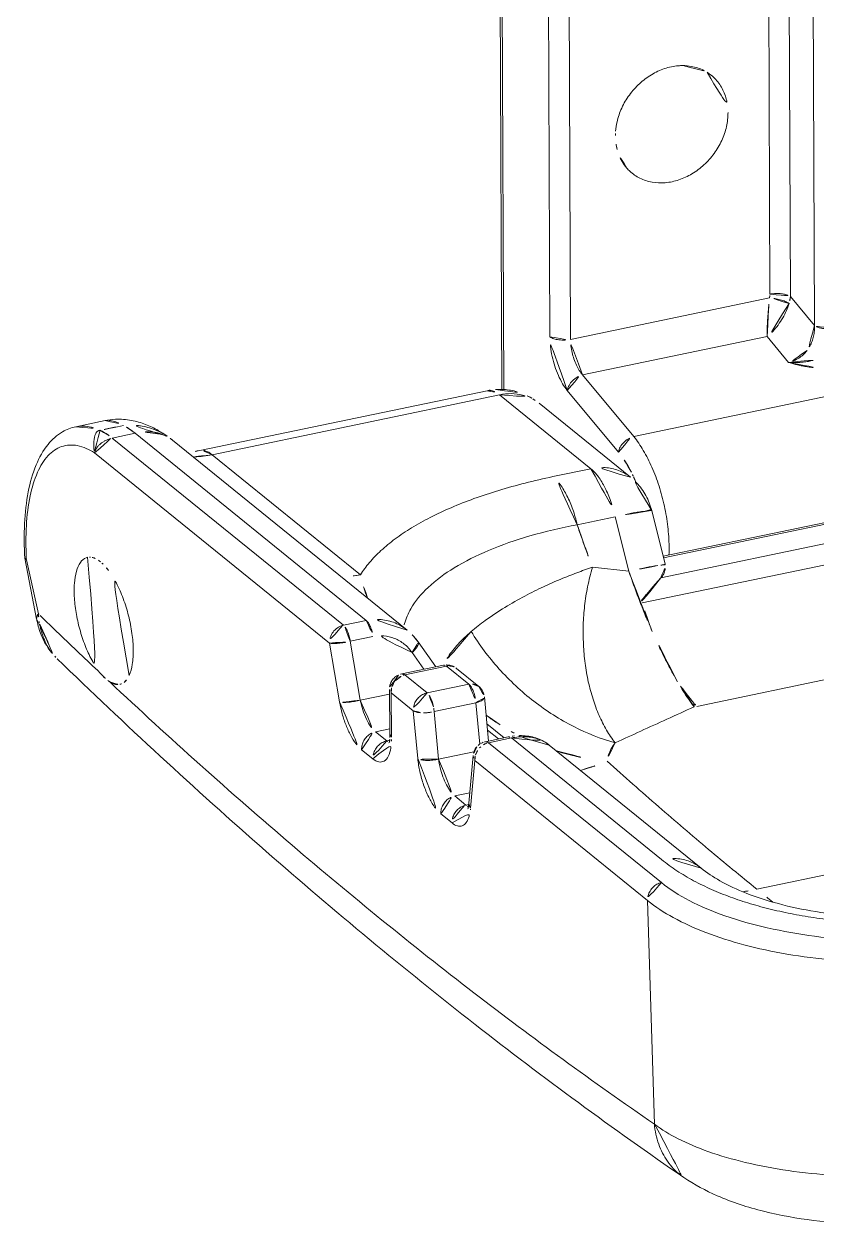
# Model space of a CAD drawing. Extents: x 16296665491 to 16296671741, y -37409618531 to -37409613952.
# Drawn here: x 16296666390.5 to 16296666644.8, y -37409615454.3 to -37409615069.1 of the extents above; entities that cross this region are included whole.
import ezdxf

# ---------------------------------------------------------------- set-up
doc = ezdxf.new("R2010")
doc.units = 0
doc.header["$LTSCALE"] = 10
doc.header["$MEASUREMENT"] = 0
doc.layers.get('0').update_dxf_attribs({"linetype": 'CONTINUOUS'})

msp = doc.modelspace()

# ---------------------------------------------------------------- linework, layer by layer
at = {"color": 7, "linetype": 'Continuous', "lineweight": 0}
for p, q in [((16296666543.74544, -37409615186.299004), (16296666542.27202, -37409614822.349129)), ((16296666539.02648, -37409615186.696213), (16296666446.852501, -37409615205.899513)), ((16296666584.96785, -37409615214.439957), (16296666555.69203, -37409615190.732857)), ((16296666407.111111, -37409615198.256271), (16296666416.530809, -37409615196.293793)), ((16296666438.09989, -37409615202.544098), (16296666513.420771, -37409615263.53775)), ((16296666676.99575, -37409615222.793213), (16296666595.42824, -37409615239.786774)), ((16296666591.79055, -37409615225.157257), (16296666596.05755, -37409615242.317627)), ((16296666390.75828, -37409615240.44397), (16296666394.545811, -37409615259.933952)), ((16296666516.868019, -37409615267.226044), (16296666522.57732, -37409615275.280449)), ((16296666525.03187, -37409615274.769073), (16296666511.638849, -37409615277.559341)), ((16296666536.30386, -37409615281.532242), (16296666529.198271, -37409615275.778236)), ((16296666507.65906, -37409615282.518951), (16296666507.84296, -37409615296.727867)), ((16296666539.491461, -37409615299.070839), (16296666538.134359, -37409615284.939972)), ((16296666538.959181, -37409615293.52845), (16296666544.511841, -37409615298.02491)), ((16296666545.780939, -37409615297.760513), (16296666538.46693, -37409615299.284286)), ((16296666558.913799, -37409615300.377281), (16296666607.632259, -37409615339.828697)), ((16296666534.50532, -37409615303.748337), (16296666533.189381, -37409615318.962791))]:
    msp.add_line(p, q, dxfattribs=at)
at = {"color": 9, "linetype": 'Continuous', "lineweight": 0}
for p, q in [((16296666544.396549, -37409615186.326134), (16296666542.92709, -37409614823.353622)), ((16296666635.04878, -37409614854.054382), (16296666636.273359, -37409615156.539398)), ((16296666642.71426, -37409614852.976738), (16296666643.980789, -37409615165.823914)), ((16296666628.46925, -37409614855.42514), (16296666629.68507, -37409615155.747467)), ((16296666559.15069, -37409615169.437889), (16296666557.896919, -37409614859.743523)), ((16296666565.738979, -37409615170.230301), (16296666564.48521, -37409614860.535454)), ((16296666565.738979, -37409615170.230301), (16296666629.552589, -37409615156.935051)), ((16296666636.273359, -37409615156.539398), (16296666643.980789, -37409615165.823914)), ((16296666569.620899, -37409615181.631889), (16296666628.81061, -37409615169.300461)), ((16296666628.81061, -37409615169.300461), (16296666635.703421, -37409615177.604736)), ((16296666586.036989, -37409615201.409569), (16296666569.620899, -37409615181.631889)), ((16296666450.85778, -37409615207.221779), (16296666543.031731, -37409615188.018501)), ((16296666543.031731, -37409615188.018501), (16296666572.307529, -37409615211.725571)), ((16296666581.130659, -37409615206.374542), (16296666564.71323, -37409615186.595253)), ((16296666658.15226, -37409615186.385262), (16296666586.036989, -37409615201.409569)), ((16296666418.78713, -37409615201.889229), (16296666426.101139, -37409615200.365448)), ((16296666422.416309, -37409615197.840393), (16296666420.474661, -37409615198.245644)), ((16296666426.101139, -37409615200.365448), (16296666500.231689, -37409615260.39518)), ((16296666492.917681, -37409615261.918961), (16296666418.78713, -37409615201.889229)), ((16296666436.408039, -37409615201.276703), (16296666436.39958, -37409615201.270844)), ((16296666438.10132, -37409615202.545273), (16296666438.09753, -37409615202.542191)), ((16296666413.13184, -37409615206.640343), (16296666488.474831, -37409615267.651894)), ((16296666446.85511, -37409615205.898956), (16296666446.853889, -37409615205.899223)), ((16296666498.41408, -37409615245.732109), (16296666450.85778, -37409615207.221779)), ((16296666783.72687, -37409615207.38092), (16296666594.677151, -37409615246.765373)), ((16296666572.307529, -37409615211.725571), (16296666560.086229, -37409615214.271729)), ((16296666788.070021, -37409615213.254646), (16296666588.744101, -37409615254.785347)), ((16296666595.55316, -37409615240.289139), (16296666681.46664, -37409615222.390137)), ((16296666567.894621, -37409615229.693481), (16296666580.115841, -37409615227.147346)), ((16296666584.459311, -37409615244.615257), (16296666580.115841, -37409615227.147346)), ((16296666391.2649, -37409615240.957176), (16296666395.10725, -37409615258.28849)), ((16296666572.762671, -37409615243.279404), (16296666584.459311, -37409615244.615257)), ((16296666606.21467, -37409615287.943413), (16296666823.364189, -37409615242.682663)), ((16296666625.511921, -37409615346.614403), (16296667130.996201, -37409615241.303123)), ((16296666500.231689, -37409615260.39518), (16296666492.917681, -37409615261.918961)), ((16296666495.09833, -37409615267.056717), (16296666502.41234, -37409615265.532944)), ((16296666513.42075, -37409615263.537727), (16296666513.420389, -37409615263.537437)), ((16296666491.69906, -37409615286.542847), (16296666488.474831, -37409615267.651894)), ((16296666495.09833, -37409615267.056717), (16296666498.322651, -37409615285.948189)), ((16296666516.869881, -37409615267.228683), (16296666516.86883, -37409615267.227188)), ((16296666401.154921, -37409615272.681129), (16296666401.200109, -37409615272.72477)), ((16296666518.767019, -37409615276.07428), (16296666514.95104, -37409615270.690933)), ((16296666511.63913, -37409615277.559288), (16296666511.638849, -37409615277.559341)), ((16296666512.640169, -37409615277.889923), (16296666526.03318, -37409615275.099648)), ((16296666519.74576, -37409615283.643913), (16296666512.640169, -37409615277.889923)), ((16296666526.03318, -37409615275.099648), (16296666533.138781, -37409615280.853653)), ((16296666533.138781, -37409615280.853653), (16296666519.74576, -37409615283.643913)), ((16296666507.678221, -37409615283.999077), (16296666498.322651, -37409615285.948189)), ((16296666508.197309, -37409615283.622787), (16296666508.38121, -37409615297.831703)), ((16296666508.197309, -37409615283.622787), (16296666515.3029, -37409615289.376778)), ((16296666516.767071, -37409615304.622437), (16296666515.3029, -37409615289.376778)), ((16296666521.99748, -37409615289.620193), (16296666535.390499, -37409615286.829918)), ((16296666521.99748, -37409615289.620193), (16296666523.461729, -37409615304.866508)), ((16296666536.660879, -37409615300.057693), (16296666535.390499, -37409615286.829918)), ((16296666503.204161, -37409615296.114433), (16296666507.822571, -37409615295.152237)), ((16296666506.811399, -37409615299.035507), (16296666503.204161, -37409615296.114433)), ((16296666507.842991, -37409615296.730057), (16296666507.84296, -37409615296.727638)), ((16296666539.15543, -37409615295.571892), (16296666542.66086, -37409615298.410538)), ((16296666507.73687, -37409615298.842697), (16296666506.811399, -37409615299.035507)), ((16296666539.468241, -37409615299.614861), (16296666546.782249, -37409615298.09108)), ((16296666594.88007, -37409615344.486481), (16296666539.468241, -37409615299.614861)), ((16296666545.779449, -37409615297.760818), (16296666545.780729, -37409615297.760551)), ((16296666546.782249, -37409615298.09108), (16296666594.971951, -37409615337.114326)), ((16296666558.914379, -37409615300.377747), (16296666558.92672, -37409615300.387749)), ((16296666580.060431, -37409615299.649437), (16296666580.25596, -37409615299.586441)), ((16296666498.761721, -37409615301.847641), (16296666502.368549, -37409615304.768387)), ((16296666534.781981, -37409615302.50808), (16296666523.461729, -37409615304.866508)), ((16296666534.50532, -37409615303.748329), (16296666534.50465, -37409615303.756218)), ((16296666535.025379, -37409615305.347733), (16296666533.70945, -37409615320.562187)), ((16296666535.025379, -37409615305.347733), (16296666590.44537, -37409615350.22596)), ((16296666528.606409, -37409615316.684769), (16296666533.474131, -37409615315.670639)), ((16296666532.21368, -37409615319.605881), (16296666528.606409, -37409615316.684769)), ((16296666533.13933, -37409615319.413033), (16296666532.21368, -37409615319.605881)), ((16296666533.18911, -37409615318.965927), (16296666533.189341, -37409615318.963257)), ((16296666524.163561, -37409615322.417648), (16296666527.77038, -37409615325.338387)), ((16296666607.63529, -37409615339.831161), (16296666607.6322, -37409615339.828659)), ((16296666592.63652, -37409615421.924767), (16296666590.44537, -37409615350.22596)), ((16296666602.12015, -37409615439.069778), (16296666602.123699, -37409615439.072212))]:
    msp.add_line(p, q, dxfattribs=at)
for points, start_tangent, end_tangent in [([(16296666580.21574, -37409615103.50415), (16296666580.662809, -37409615100.511711), (16296666582.18128, -37409615096.036987), (16296666584.634529, -37409615091.858032), (16296666587.874281, -37409615088.229408), (16296666591.718309, -37409615085.354637), (16296666595.938641, -37409615083.40535), (16296666600.29229, -37409615082.49366), (16296666601.72562, -37409615082.431664)], (0.0738697261, 0.9972678996), (0.99999958, 0.000916511)), ([(16296666601.72562, -37409615082.431664), (16296666604.524509, -37409615082.67334), (16296666608.389509, -37409615083.934113), (16296666609.5532, -37409615084.582321)], (0.99999958, 0.000916511), (0.8488172612, -0.5286863504)), ([(16296666609.5532, -37409615084.582321), (16296666611.660589, -37409615086.201447), (16296666614.14941, -37409615089.344353), (16296666615.71224, -37409615093.184998), (16296666616.2537, -37409615097.484161)], (0.8488172612, -0.5286863504), (0.0040483647, -0.9999918053)), ([(16296666616.2537, -37409615097.484161), (16296666615.753719, -37409615101.975693), (16296666614.235241, -37409615106.450409), (16296666611.78199, -37409615110.629372), (16296666608.54224, -37409615114.258003), (16296666604.69821, -37409615117.132767), (16296666600.47788, -37409615119.082047), (16296666596.124229, -37409615119.993736), (16296666591.892019, -37409615119.814056), (16296666588.02701, -37409615118.553291), (16296666584.75593, -37409615116.285957), (16296666583.83354, -37409615115.329491)], (0.0040483647, -0.9999918053), (-0.6581231489, 0.7529103007)), ([(16296666580.162821, -37409615105.003242), (16296666580.16523, -37409615104.616493)], (-0.0040483648, 0.9999918053), (0.0164508535, 0.9998646756)), ([(16296666580.16523, -37409615104.616493), (16296666580.21574, -37409615103.50415)], (0.0164508535, 0.9998646756), (0.0738697261, 0.9972678996)), ([(16296666580.704281, -37409615109.302406), (16296666580.162821, -37409615105.003242)], (-0.2499884946, 0.9682488072), (-0.0040483647, 0.9999918053)), ([(16296666583.83354, -37409615115.329491), (16296666582.267111, -37409615113.143051), (16296666580.704281, -37409615109.302406)], (-0.6581231489, 0.7529103007), (-0.2499884946, 0.9682488072)), ([(16296666628.81061, -37409615169.300461), (16296666628.826349, -37409615167.188362), (16296666628.923149, -37409615164.675774), (16296666629.087, -37409615162.004082), (16296666629.303419, -37409615159.370956), (16296666629.55275, -37409615156.934082)], (-0.0038788806, 0.9999924771), (0.1145641981, 0.9934158467)), ([(16296666635.854919, -37409615158.729652), (16296666634.99777, -37409615160.992416), (16296666633.794371, -37409615163.344391), (16296666632.294319, -37409615165.635689), (16296666630.584641, -37409615167.689034), (16296666628.81061, -37409615169.300461)], (-0.295610736, -0.9553084804), (-0.7906480461, -0.61227091)), ([(16296666629.552589, -37409615156.935051), (16296666629.652411, -37409615156.343468), (16296666629.68507, -37409615155.747467)], (0.2200329607, 0.9754924378), (-0.0037785066, 0.9999928614)), ([(16296666629.68507, -37409615155.747467), (16296666631.12396, -37409615155.552223), (16296666632.63648, -37409615155.541077), (16296666634.084221, -37409615155.715103), (16296666635.33465, -37409615156.05835), (16296666636.273359, -37409615156.539398)], (0.9789801968, 0.2039553243), (0.8140180927, -0.5808395172)), ([(16296666635.85494, -37409615158.729652), (16296666634.61862, -37409615158.080833), (16296666633.01223, -37409615157.519951), (16296666631.24638, -37409615157.120567), (16296666629.552589, -37409615156.935051)], (-0.8306856822, 0.5567416793), (-0.9990788435, 0.0429122886)), ([(16296666636.273491, -37409615156.537498), (16296666636.13106, -37409615157.627983), (16296666635.854919, -37409615158.729652)], (-0.0691502717, -0.997606255), (-0.2961111499, -0.9551534887)), ([(16296666643.980709, -37409615165.823807), (16296666643.96916, -37409615167.524208), (16296666643.711081, -37409615169.222008), (16296666643.21615, -37409615170.863533), (16296666642.505501, -37409615172.396843), (16296666641.607969, -37409615173.77977)], (0.0663827078, -0.9977942354), (-0.6029611385, -0.7977705594)), ([(16296666650.56908, -37409615166.617027), (16296666649.378771, -37409615166.792267), (16296666648.12138, -37409615166.840591), (16296666646.877041, -37409615166.758942), (16296666645.724991, -37409615166.552521), (16296666644.73863, -37409615166.234489), (16296666643.980789, -37409615165.825111)], (-0.9789796209, -0.2039580884), (-0.8140162214, 0.5808421398)), ([(16296666559.15069, -37409615169.437889), (16296666560.376829, -37409615170.019142), (16296666562.04702, -37409615170.371727), (16296666563.92346, -37409615170.44545), (16296666565.73897, -37409615170.229813)], (0.8140161535, -0.5808422349), (0.9789796217, 0.2039580848)), ([(16296666564.71323, -37409615186.595253), (16296666563.20623, -37409615184.447891), (16296666561.85008, -37409615181.825989), (16296666560.7202, -37409615178.869034), (16296666559.87088, -37409615175.723106), (16296666559.3389, -37409615172.527428), (16296666559.15069, -37409615169.437889)], (-0.6385730384, 0.7695612222), (-0.0039680276, 0.9999921273)), ([(16296666569.620899, -37409615181.631889), (16296666568.567619, -37409615180.208153), (16296666567.62155, -37409615178.469551), (16296666566.834299, -37409615176.508972), (16296666566.241631, -37409615174.418121), (16296666565.870131, -37409615172.289497), (16296666565.738979, -37409615170.230301)], (-0.6590756541, 0.7520766465), (-0.0040266309, 0.9999918931)), ([(16296666641.607969, -37409615173.77977), (16296666640.3542, -37409615175.175377), (16296666638.91968, -37409615176.298767), (16296666637.352209, -37409615177.116707), (16296666635.703171, -37409615177.604439)], (-0.6029818811, -0.7977548816), (-0.982532968, -0.1860885995)), ([(16296666635.702471, -37409615177.604378), (16296666637.06201, -37409615177.675453), (16296666638.489389, -37409615177.662086), (16296666640.00108, -37409615177.56028), (16296666641.596809, -37409615177.363037), (16296666643.27231, -37409615177.062698), (16296666645.031561, -37409615176.639221)], (0.9964538041, -0.084141644), (0.9640450283, 0.2657389384)), ([(16296666635.703421, -37409615177.604736), (16296666636.90576, -37409615177.974159), (16296666638.214371, -37409615178.337097), (16296666639.67444, -37409615178.68454), (16296666641.315769, -37409615178.992393), (16296666643.16107, -37409615179.222351), (16296666645.229959, -37409615179.316528)], (0.9522214086, -0.3054085609), (0.9999999987, -0.0000506282)), ([(16296666564.71323, -37409615186.595253), (16296666565.274361, -37409615185.018181), (16296666566.40176, -37409615183.523827), (16296666567.926689, -37409615182.335808), (16296666569.620899, -37409615181.631889)], (0.15536774, 0.9878567029), (0.9706668761, 0.2404284001)), ([(16296666543.0317, -37409615188.018478), (16296666546.784, -37409615187.64357), (16296666550.372499, -37409615188.098343), (16296666553.637409, -37409615189.362534)], (0.9789796235, 0.203958076), (0.8793788283, -0.4761227535)), ([(16296666553.637409, -37409615189.362534), (16296666555.69161, -37409615190.733322)], (0.8793788283, -0.4761227535), (0.7773754364, -0.6290369074)), ([(16296666416.504681, -37409615196.299797), (16296666417.04454, -37409615196.22229), (16296666418.611099, -37409615196.329117), (16296666420.405251, -37409615196.870682), (16296666422.417021, -37409615197.840607)], (0.9784614776, 0.2064294959), (0.8733038116, -0.4871759976)), ([(16296666414.90181, -37409615199.410088), (16296666414.63068, -37409615199.471848), (16296666414.35553, -37409615199.574142), (16296666414.097639, -37409615199.72287), (16296666413.844391, -37409615199.921768), (16296666413.662029, -37409615200.168503), (16296666413.482559, -37409615200.473587), (16296666413.33024, -37409615200.839996), (16296666413.19467, -37409615201.282944), (16296666413.06885, -37409615201.820824), (16296666412.96344, -37409615202.48011), (16296666412.893129, -37409615203.269127), (16296666412.84753, -37409615204.163872), (16296666412.88826, -37409615205.065727), (16296666412.99185, -37409615205.908432), (16296666413.140091, -37409615206.646927)], (-0.9870620726, -0.1603385945), (0.2319290156, -0.9727327134)), ([(16296666414.903589, -37409615199.409737), (16296666416.189541, -37409615200.074722), (16296666417.485081, -37409615200.902397), (16296666418.78537, -37409615201.889603)], (0.9100535487, -0.4144906977), (0.7735950394, -0.6336802941)), ([(16296666420.474661, -37409615198.245644), (16296666418.52043, -37409615198.654243), (16296666416.52619, -37409615199.071136), (16296666414.903589, -37409615199.409737)], (-0.9788308498, -0.2046708762), (-0.9789630434, -0.2040376426)), ([(16296666426.10113, -37409615200.365448), (16296666424.867189, -37409615199.363617), (16296666423.639589, -37409615198.522079), (16296666422.416309, -37409615197.840393)], (-0.7525121211, 0.658578399), (-0.8973566247, 0.4413061162)), ([(16296666436.39991, -37409615201.27037), (16296666432.51195, -37409615199.210503), (16296666427.82976, -37409615197.974571), (16296666422.416401, -37409615197.841904)], (-0.8222688475, 0.5690992378), (-0.9958781466, -0.0907012523)), ([(16296666434.891199, -37409615200.701721), (16296666430.76819, -37409615199.868896), (16296666426.10043, -37409615200.364883)], (-0.9342831258, 0.3565319634), (-0.9698583736, -0.2436693152)), ([(16296666436.10095, -37409615201.242111), (16296666434.891199, -37409615200.701721)], (-0.8889628045, 0.4579794016), (-0.9342831257, 0.3565319634)), ([(16296666413.13184, -37409615206.640343), (16296666407.595831, -37409615204.321579), (16296666402.56625, -37409615204.626991), (16296666398.25845, -37409615207.519997), (16296666394.85017, -37409615212.865372), (16296666392.48506, -37409615220.437813), (16296666391.268669, -37409615229.928253), (16296666391.238819, -37409615240.424026)], (-0.8471704157, 0.5313212652), (0.0466893969, -0.9989094555)), ([(16296666413.140129, -37409615206.647003), (16296666413.34976, -37409615205.896858), (16296666413.75074, -37409615205.168701), (16296666414.298969, -37409615204.431717), (16296666414.98768, -37409615203.772392), (16296666415.76395, -37409615203.192734), (16296666416.57058, -37409615202.718712), (16296666417.36216, -37409615202.350281), (16296666418.10758, -37409615202.077293), (16296666418.78754, -37409615201.889557)], (0.1467397045, 0.9891751408), (0.9739099518, 0.2269348051)), ([(16296666438.097509, -37409615202.542213), (16296666436.10095, -37409615201.242111)], (-0.777495115, 0.6288889776), (-0.8889628045, 0.4579794016)), ([(16296666581.130659, -37409615206.374542), (16296666581.69175, -37409615204.797546), (16296666582.81913, -37409615203.3032), (16296666584.344061, -37409615202.115143), (16296666586.03833, -37409615201.411186)], (0.1553677233, 0.9878567055), (0.9706668806, 0.2404283819)), ([(16296666597.310511, -37409615239.397118), (16296666597.35927, -37409615236.677544), (16296666596.95451, -37409615230.320549), (16296666595.860701, -37409615223.755692), (16296666594.128811, -37409615217.290337), (16296666591.83861, -37409615211.224678), (16296666589.09853, -37409615205.847214), (16296666586.03701, -37409615201.409561)], (0.0455834907, 0.9989605324), (-0.6318483709, 0.7750920179)), ([(16296666450.857759, -37409615207.221779), (16296666447.95392, -37409615207.698547), (16296666445.21711, -37409615207.90168), (16296666444.723881, -37409615207.911217)], (-0.9789907757, -0.203904539), (-0.9999433566, -0.0106434731)), ([(16296666450.85775, -37409615207.221786), (16296666448.53681, -37409615205.962891), (16296666446.856119, -37409615205.904137)], (-0.7771459615, 0.629320391), (-0.9817410284, -0.190222378)), ([(16296666585.266621, -37409615212.884598), (16296666583.69371, -37409615210.015167), (16296666581.130659, -37409615206.374542)], (-0.4452713838, 0.8953956638), (-0.6385675437, 0.7695657815)), ([(16296666572.307529, -37409615211.725571), (16296666574.63258, -37409615214.228416), (16296666576.80422, -37409615217.804916), (16296666578.674459, -37409615222.211327), (16296666580.115841, -37409615227.147346)], (0.7771459615, -0.629320391), (0.2278812179, -0.9736889393)), ([(16296666584.967831, -37409615214.439957), (16296666584.85198, -37409615214.347191), (16296666581.156481, -37409615212.272911), (16296666576.878851, -37409615211.380257), (16296666572.307529, -37409615211.725571)], (-0.7770203008, 0.6294755374), (-0.9789796235, -0.203958076)), ([(16296666560.086229, -37409615214.271729), (16296666551.169001, -37409615216.328743), (16296666542.714701, -37409615218.686577), (16296666534.798679, -37409615221.323502), (16296666527.47303, -37409615224.220398), (16296666520.779221, -37409615227.360229), (16296666514.77017, -37409615230.71804), (16296666509.5182, -37409615234.247757), (16296666504.97731, -37409615237.984207), (16296666501.24675, -37409615241.856621), (16296666498.41408, -37409615245.732109)], (-0.9789791038, -0.2039605705), (-0.5274788861, -0.8495681401)), ([(16296666567.894541, -37409615229.693497), (16296666566.46207, -37409615224.782654), (16296666564.61755, -37409615220.419662), (16296666562.44138, -37409615216.815376), (16296666560.086229, -37409615214.271729)], (-0.2278812179, 0.9736889393), (-0.7771459615, 0.629320391)), ([(16296666585.819691, -37409615214.038078), (16296666585.266621, -37409615212.884598)], (-0.4196541692, 0.907684074), (-0.4452713838, 0.8953956638)), ([(16296666586.686649, -37409615216.029968), (16296666585.99674, -37409615214.425613), (16296666585.819691, -37409615214.038078)], (-0.378762751, 0.9254938025), (-0.4196541693, 0.907684074)), ([(16296666591.654091, -37409615225.147667), (16296666591.65337, -37409615225.084061), (16296666590.407909, -37409615225.141434), (16296666587.947531, -37409615225.525124), (16296666584.43803, -37409615226.209297), (16296666580.115959, -37409615227.147842)], (0.0700690519, 0.9975421435), (-0.9754735699, -0.220116593)), ([(16296666567.894461, -37409615229.693512), (16296666552.704281, -37409615233.297409), (16296666539.4289, -37409615237.961502), (16296666528.447729, -37409615243.53466), (16296666520.071301, -37409615249.828827), (16296666514.54088, -37409615256.65596), (16296666512.520491, -37409615261.403831)], (-0.9823749875, -0.1869207958), (-0.2707819808, -0.9626407008)), ([(16296666567.894621, -37409615229.693481), (16296666569.4531, -37409615234.244812), (16296666571.075911, -37409615238.773819), (16296666572.762671, -37409615243.279404)], (0.3176906201, -0.9481944262), (0.3577493181, -0.9338176618)), ([(16296666391.238819, -37409615240.424026), (16296666391.2649, -37409615240.957176)], (0.0466893968, -0.9989094555), (0.0510042698, -0.9986984352)), ([(16296666533.899969, -37409615263.95034), (16296666538.39801, -37409615260.447052), (16296666544.720039, -37409615256.215523), (16296666551.061581, -37409615252.581207), (16296666557.087681, -37409615249.581291), (16296666562.646339, -37409615247.141518), (16296666567.764629, -37409615245.111732), (16296666572.76343, -37409615243.2798)], (0.766758763, 0.6419353545), (0.9437732462, 0.3305934962)), ([(16296666572.76333, -37409615243.277397), (16296666571.24402, -37409615249.587807), (16296666570.27565, -37409615255.702797), (16296666569.825541, -37409615261.797432), (16296666569.898239, -37409615268.044151), (16296666570.43269, -37409615274.158287), (16296666571.466221, -37409615280.040863), (16296666572.96801, -37409615285.624687), (16296666574.924669, -37409615290.834167), (16296666577.31332, -37409615295.545547), (16296666580.069099, -37409615299.661049)], (-0.2739329587, -0.9617487895), (0.6081334496, -0.7938348112)), ([(16296666593.727591, -37409615242.799583), (16296666592.786209, -37409615242.905502), (16296666589.13596, -37409615243.603539), (16296666584.45929, -37409615244.615196)], (-0.9935468469, -0.113422498), (-0.9754735268, -0.220116784)), ([(16296666596.117901, -37409615242.598312), (16296666595.148199, -37409615242.56633), (16296666593.727591, -37409615242.799583)], (-0.7189779902, 0.6950328406), (-0.9935468469, -0.1134224979)), ([(16296666498.413509, -37409615245.731812), (16296666492.08395, -37409615246.276497)], (-0.9789801616, -0.2039554933), (-0.9992141677, 0.0396364361)), ([(16296666584.45929, -37409615244.615196), (16296666586.35067, -37409615249.973053), (16296666588.240879, -37409615254.972168), (16296666590.084049, -37409615259.548607), (16296666591.947371, -37409615263.96637)], (0.3222490112, -0.9466549397), (0.3963678043, -0.9180918057)), ([(16296666500.634821, -37409615253.189369), (16296666500.057751, -37409615251.594467), (16296666498.413731, -37409615245.731758)], (-0.3532372711, 0.9355337676), (-0.2037449797, 0.9790239952)), ([(16296666395.10751, -37409615258.290314), (16296666394.68047, -37409615258.935181), (16296666394.516001, -37409615259.594101), (16296666394.542391, -37409615259.906731)], (-0.6622493704, -0.7492835053), (0.1895989466, -0.9818616193)), ([(16296666395.10725, -37409615258.28849), (16296666395.639561, -37409615258.804459)], (0.717918713, -0.6961269435), (0.7181652981, -0.6958725491)), ([(16296666395.10726, -37409615258.28849), (16296666395.41366, -37409615260.751137)], (0.0945790646, -0.9955173532), (0.1558527908, -0.9877802932)), ([(16296666395.639561, -37409615258.804459), (16296666401.72489, -37409615264.675751), (16296666408.341431, -37409615270.999039), (16296666414.956711, -37409615277.258186)], (0.718165298, -0.6958725492), (0.7280778138, -0.6854944909)), ([(16296666395.41366, -37409615260.751137), (16296666395.56184, -37409615261.615303)], (0.1558527907, -0.9877802932), (0.1826064538, -0.9831860877)), ([(16296666395.56184, -37409615261.615303), (16296666395.947769, -37409615263.380676), (16296666396.789181, -37409615266.028542), (16296666397.952499, -37409615268.509933), (16296666399.43697, -37409615270.76062), (16296666400.37113, -37409615271.872833)], (0.1826064537, -0.9831860877), (0.6735676722, -0.7391255583)), ([(16296666492.67207, -37409615261.977058), (16296666490.98781, -37409615262.769958), (16296666489.59919, -37409615264.126297), (16296666488.716909, -37409615265.840286), (16296666488.47484, -37409615267.651848)], (-0.9667212479, -0.2558320326), (0.0558657576, -0.9984382891)), ([(16296666492.9177, -37409615261.918983), (16296666492.835779, -37409615261.936813), (16296666492.753889, -37409615261.956177), (16296666492.67207, -37409615261.977058)], (-0.9789796035, -0.2039581722), (-0.9667212479, -0.2558320325)), ([(16296666495.09833, -37409615267.056717), (16296666494.79121, -37409615265.457993), (16296666494.287189, -37409615263.968071), (16296666493.639771, -37409615262.745117), (16296666492.917681, -37409615261.918961)], (-0.1217526002, 0.9925604789), (-0.7771459615, 0.629320391)), ([(16296666500.231689, -37409615260.39518), (16296666500.946831, -37409615261.210983), (16296666501.58532, -37409615262.407097), (16296666502.096781, -37409615263.902237), (16296666502.41234, -37409615265.532944)], (0.7771459615, -0.629320391), (0.1217526002, -0.9925604789)), ([(16296666513.420389, -37409615263.537437), (16296666509.496611, -37409615261.206139), (16296666504.991739, -37409615260.109337), (16296666500.231689, -37409615260.39518)], (-0.7771491192, 0.6293164915), (-0.9789966133, -0.2038765094)), ([(16296666512.520491, -37409615261.403831), (16296666512.22801, -37409615262.596939)], (-0.2707819808, -0.9626407008), (-0.2044416244, -0.9788787577)), ([(16296666514.95104, -37409615270.690933), (16296666512.394621, -37409615267.963966), (16296666509.30275, -37409615266.141403), (16296666505.898809, -37409615265.322746), (16296666502.41234, -37409615265.532944)], (-0.5783381601, 0.8157971394), (-0.9790061578, -0.2038306722)), ([(16296666533.898291, -37409615263.948196), (16296666529.688169, -37409615267.988586), (16296666526.468639, -37409615272.12973), (16296666524.963949, -37409615274.780128)], (-0.763721442, -0.6455459388), (-0.4386060792, -0.8986794241)), ([(16296666533.898741, -37409615263.94931), (16296666542.80179, -37409615275.875183), (16296666548.16889, -37409615281.347847), (16296666554.032949, -37409615286.332413), (16296666560.285549, -37409615290.720917), (16296666566.797421, -37409615294.437439), (16296666580.070601, -37409615299.664886)], (0.5236128344, -0.8519563367), (0.9622309988, -0.2722342832)), ([(16296666488.474819, -37409615267.651833), (16296666489.63117, -37409615267.788727), (16296666491.29928, -37409615267.72348), (16296666493.22084, -37409615267.466187), (16296666495.09833, -37409615267.056717)], (0.9628722532, -0.2699574486), (0.9665366126, 0.2565287052)), ([(16296666514.951071, -37409615270.690918), (16296666516.07501, -37409615269.542213), (16296666516.78079, -37409615268.476807), (16296666516.99435, -37409615267.591614), (16296666516.859819, -37409615267.235283)], (0.7495118858, 0.661990886), (-0.5487611941, 0.8359791576)), ([(16296666400.37113, -37409615271.872833), (16296666401.15493, -37409615272.681107)], (0.6735676722, -0.7391255583), (0.7179820981, -0.6960615682)), ([(16296666509.57506, -37409615279.777603), (16296666509.94232, -37409615279.381462), (16296666511.215879, -37409615278.425247), (16296666512.157721, -37409615278.017258)], (0.6468497325, 0.7626174818), (0.9524862842, 0.3045814808)), ([(16296666512.640169, -37409615277.889923), (16296666511.828341, -37409615277.541817), (16296666511.6411, -37409615277.567131)], (-0.7771459615, 0.629320391), (-0.9699327213, -0.2433732036)), ([(16296666512.157721, -37409615278.017258), (16296666512.640169, -37409615277.889923)], (0.9524862842, 0.3045814808), (0.9789796235, 0.203958076)), ([(16296666525.03326, -37409615274.774567), (16296666525.176081, -37409615274.751877), (16296666526.03318, -37409615275.099648)], (0.9693547285, 0.2456652402), (0.7771459615, -0.629320391)), ([(16296666526.03318, -37409615275.099648), (16296666527.15258, -37409615275.011978)], (0.9789796235, 0.203958076), (0.9984806453, -0.0551035485)), ([(16296666527.15258, -37409615275.011978), (16296666527.69031, -37409615275.079613), (16296666529.075769, -37409615275.683678)], (0.9984806452, -0.0551035486), (0.8057001154, -0.592323665)), ([(16296666529.075769, -37409615275.683678), (16296666529.11412, -37409615275.712311), (16296666529.198219, -37409615275.778313)], (0.8057001152, -0.5923236653), (0.7764197856, -0.6302160871)), ([(16296666417.99066, -37409615280.108459), (16296666476.47117, -37409615332.484329), (16296666534.723669, -37409615379.786636), (16296666592.63652, -37409615421.924767)], (0.7296436645, -0.6838275535), (0.8250068385, -0.5651227446)), ([(16296666508.197309, -37409615283.622787), (16296666508.34985, -37409615282.123451), (16296666508.502701, -37409615281.623489)], (-0.0558657576, 0.9984382891), (0.3371133074, 0.9414640821)), ([(16296666508.502701, -37409615281.623489), (16296666508.952511, -37409615280.658669), (16296666509.243839, -37409615280.204987)], (0.3371133074, 0.9414640821), (0.5770451794, 0.8167122265)), ([(16296666509.243839, -37409615280.204987), (16296666509.57506, -37409615279.777603)], (0.5770451793, 0.8167122266), (0.6468497324, 0.7626174819)), ([(16296666533.138781, -37409615280.853653), (16296666533.953119, -37409615281.822403), (16296666534.659241, -37409615283.280113), (16296666535.161119, -37409615285.028542), (16296666535.390499, -37409615286.829918)], (0.7771459615, -0.629320391), (0.0454194852, -0.9989680027)), ([(16296666536.30381, -37409615281.532303), (16296666536.219709, -37409615281.466309), (16296666534.7959, -37409615280.833611), (16296666533.138781, -37409615280.853653)], (-0.7764197859, 0.6302160868), (-0.9789796235, -0.2039580759)), ([(16296666605.371441, -37409615288.11911), (16296666603.552691, -37409615285.58564), (16296666601.77412, -37409615282.874062), (16296666600.041031, -37409615280.013634)], (-0.6028330333, 0.7978673662), (-0.5048667059, 0.8631973177)), ([(16296666507.662531, -37409615282.51899), (16296666507.67325, -37409615282.691071), (16296666508.197309, -37409615283.622787)], (-0.0104443158, -0.9999454566), (0.7157097557, -0.6983978419)), ([(16296666519.74576, -37409615283.643913), (16296666518.32147, -37409615284.179237), (16296666517.047911, -37409615285.13546), (16296666516.0581, -37409615286.412666), (16296666515.455441, -37409615287.877449), (16296666515.3029, -37409615289.376778)], (-0.9789796235, -0.2039580759), (0.0558657576, -0.9984382891)), ([(16296666521.82979, -37409615288.139923), (16296666521.33749, -37409615286.265343), (16296666520.605659, -37409615284.686539), (16296666519.74576, -37409615283.643913)], (-0.1754841086, 0.9844822637), (-0.7771459615, 0.629320391)), ([(16296666535.390499, -37409615286.829918), (16296666536.920191, -37409615286.274643), (16296666537.88028, -37409615285.589691), (16296666538.132481, -37409615284.940086)], (0.9668802791, 0.2552303389), (-0.0581935957, 0.9983053167)), ([(16296666491.69906, -37409615286.542847), (16296666492.549299, -37409615290.338829), (16296666493.772181, -37409615294.005531), (16296666495.285959, -37409615297.290787), (16296666496.988001, -37409615299.967087), (16296666498.761721, -37409615301.847641)], (0.1681502763, -0.985761373), (0.7775467675, -0.6288251143)), ([(16296666498.322571, -37409615285.947739), (16296666496.47044, -37409615286.352753), (16296666494.596371, -37409615286.607819), (16296666492.89996, -37409615286.680771), (16296666491.69906, -37409615286.542847)], (-0.9665366126, -0.2565287052), (-0.9628722532, 0.2699574486)), ([(16296666498.322651, -37409615285.948189), (16296666499.14715, -37409615289.107979), (16296666500.323441, -37409615292.053162), (16296666501.725161, -37409615294.473587), (16296666503.20458, -37409615296.114769)], (0.1935531274, -0.9810897955), (0.7778135258, -0.6284951226)), ([(16296666515.3029, -37409615289.376778), (16296666516.12505, -37409615289.734177), (16296666517.252991, -37409615289.963371), (16296666518.591961, -37409615290.045067)], (0.842094992, -0.5393292357), (0.999994688, -0.0032594474)), ([(16296666518.591961, -37409615290.045067), (16296666519.74725, -37409615289.998581), (16296666520.903469, -37409615289.854317), (16296666521.99749, -37409615289.620178)], (0.999994688, -0.0032594474), (0.9668801474, 0.2552308378)), ([(16296666521.99748, -37409615289.620193), (16296666521.96418, -37409615289.134651), (16296666521.908079, -37409615288.639519), (16296666521.82979, -37409615288.139923)], (-0.0454194852, 0.9989680027), (-0.1754841086, 0.9844822637)), ([(16296666580.25596, -37409615299.586441), (16296666588.265209, -37409615295.897148), (16296666596.64645, -37409615292.077141), (16296666605.371441, -37409615288.119217)], (0.9087306654, 0.4173830108), (0.911385113, 0.4115545842)), ([(16296666605.283501, -37409615286.949097), (16296666605.3127, -37409615287.339333), (16296666605.34203, -37409615287.729652), (16296666605.37145, -37409615288.119392)], (0.0745058671, -0.9972205753), (0.0754991712, -0.9971458645)), ([(16296666605.522169, -37409615287.20874), (16296666605.47139, -37409615287.512444), (16296666605.42116, -37409615287.815887), (16296666605.371441, -37409615288.119217)], (-0.1654218227, -0.9862229061), (-0.160684762, -0.9870057787)), ([(16296666605.5296, -37409615287.202019), (16296666605.69589, -37409615287.384903), (16296666606.214649, -37409615287.943428)], (0.67085401, -0.7415894398), (0.6864632705, -0.7271644782)), ([(16296666538.691469, -37409615290.793579), (16296666541.81728, -37409615292.99884), (16296666546.744419, -37409615296.0158)], (0.801702878, -0.5977227579), (0.8723396632, -0.4889003089)), ([(16296666498.761721, -37409615301.847641), (16296666498.91287, -37409615300.35379), (16296666499.484079, -37409615298.940804), (16296666500.44479, -37409615297.668327), (16296666501.72809, -37409615296.679337), (16296666503.20458, -37409615296.114769)], (-0.0558657576, 0.9984382891), (0.9789796297, 0.2039580462)), ([(16296666508.38121, -37409615297.831703), (16296666507.85878, -37409615296.910393), (16296666507.84663, -37409615296.730087)], (-0.7157097557, 0.6983978419), (0.008166559, 0.9999666531)), ([(16296666546.744419, -37409615296.0158), (16296666549.251789, -37409615297.359718)], (0.8723396632, -0.4889003089), (0.8900840109, -0.4557965045)), ([(16296666506.811411, -37409615299.035522), (16296666505.392229, -37409615299.568039), (16296666504.161091, -37409615300.480682), (16296666503.168289, -37409615301.728851), (16296666502.536091, -37409615303.211487), (16296666502.368549, -37409615304.768387)], (-0.9789796297, -0.2039580462), (0.0558657576, -0.9984382891)), ([(16296666502.368549, -37409615304.768387), (16296666504.30007, -37409615305.767807), (16296666506.000219, -37409615305.50032), (16296666507.31773, -37409615303.983788), (16296666508.13538, -37409615301.34977), (16296666508.364149, -37409615299.102676)], (0.7771600668, -0.629302972), (0.0416519546, 0.9991321808)), ([(16296666506.811399, -37409615299.035507), (16296666507.6227, -37409615299.559517)], (0.7771494091, -0.6293161335), (0.9132667536, -0.4073620463)), ([(16296666508.364149, -37409615299.102676), (16296666508.38121, -37409615297.831703)], (0.0416519546, 0.9991321808), (-0.0130048537, 0.9999154333)), ([(16296666536.59289, -37409615301.289093), (16296666537.75967, -37409615300.318573)], (0.6819063181, 0.7314395214), (0.8451280678, 0.5345638868)), ([(16296666537.75967, -37409615300.318573), (16296666538.31237, -37409615300.011337), (16296666538.88517, -37409615299.775436), (16296666539.273371, -37409615299.659828)], (0.8451280678, 0.5345638868), (0.9694527845, 0.2452780029)), ([(16296666539.468241, -37409615299.614861), (16296666538.74811, -37409615299.27314), (16296666538.468861, -37409615299.292976)], (-0.7771459615, 0.629320391), (-0.9760601434, -0.2175007963)), ([(16296666539.273371, -37409615299.659828), (16296666539.46826, -37409615299.614883)], (0.9694527845, 0.2452780029), (0.9789796235, 0.203958076)), ([(16296666545.78265, -37409615297.769043), (16296666546.04755, -37409615297.747726), (16296666546.782249, -37409615298.09108)], (0.9753020534, 0.2208753147), (0.7771459615, -0.629320391)), ([(16296666546.782249, -37409615298.09108), (16296666551.400579, -37409615297.702042), (16296666555.5585, -37409615298.504967), (16296666557.85224, -37409615299.618553)], (0.9789883719, 0.2039160799), (0.8466451431, -0.5321578728)), ([(16296666557.85224, -37409615299.618553), (16296666557.942789, -37409615299.676071)], (0.846645143, -0.532157873), (0.8415149679, -0.5402338002)), ([(16296666557.942789, -37409615299.676071), (16296666558.9144, -37409615300.377724)], (0.8415149681, -0.5402337998), (0.7767575933, -0.6297996834)), ([(16296666580.060431, -37409615299.649437), (16296666578.80566, -37409615301.519073), (16296666577.94603, -37409615303.489479), (16296666577.51646, -37409615305.54718)], (-0.6288269439, -0.7775452878), (-0.1000617778, -0.9949812263)), ([(16296666516.767071, -37409615304.622437), (16296666517.44837, -37409615308.890373), (16296666518.6523, -37409615313.161667), (16296666520.27284, -37409615317.057907), (16296666522.165951, -37409615320.235367), (16296666524.163561, -37409615322.417648)], (0.0953220164, -0.9954464894), (0.777154399, -0.6293099714)), ([(16296666523.46166, -37409615304.865837), (16296666521.607639, -37409615305.205872), (16296666519.722099, -37409615305.285172), (16296666518.002859, -37409615305.08699), (16296666516.767071, -37409615304.622437)], (-0.9668801474, -0.2552308378), (-0.842094992, 0.5393292357)), ([(16296666523.461639, -37409615304.865837), (16296666523.985201, -37409615307.703949), (16296666524.847759, -37409615310.537941), (16296666525.973619, -37409615313.122643), (16296666527.264231, -37409615315.232857), (16296666528.606409, -37409615316.684769)], (0.1207651339, -0.9926811081), (0.7771493066, -0.6293162602)), ([(16296666534.508591, -37409615303.756577), (16296666534.509501, -37409615304.130386), (16296666535.025379, -37409615305.347733)], (-0.0917960595, -0.9957778284), (0.6072817124, -0.7944865775)), ([(16296666535.0254, -37409615305.347748), (16296666535.158421, -37409615303.927528), (16296666535.29468, -37409615303.452682)], (-0.0558657575, 0.9984382891), (0.3186913614, 0.9478585423)), ([(16296666535.29468, -37409615303.452682), (16296666535.6978, -37409615302.53093), (16296666536.59289, -37409615301.289093)], (0.3186913614, 0.9478585423), (0.6819063181, 0.7314395213)), ([(16296666561.229191, -37409615302.268051), (16296666564.821501, -37409615303.305962), (16296666577.51647, -37409615305.54718)], (0.9537740268, -0.3005247174), (0.9957827405, -0.0917427587)), ([(16296666568.914989, -37409615308.483353), (16296666571.73402, -37409615307.687607), (16296666577.516359, -37409615305.54705)], (0.9693749124, 0.2455855844), (0.9190527036, 0.3941346571)), ([(16296666524.163561, -37409615322.417648), (16296666524.314671, -37409615320.923927), (16296666524.885799, -37409615319.511009), (16296666525.846479, -37409615318.238487), (16296666527.12982, -37409615317.249397), (16296666528.606421, -37409615316.684776)], (-0.0558657576, 0.9984382891), (0.9789796235, 0.2039580758)), ([(16296666531.727249, -37409615319.734009), (16296666530.794189, -37409615320.13797), (16296666529.563101, -37409615321.050507), (16296666528.570271, -37409615322.298607), (16296666527.937981, -37409615323.781319), (16296666527.77038, -37409615325.338387)], (-0.9522567404, -0.3052983791), (0.0558657576, -0.9984382891)), ([(16296666532.21324, -37409615319.605522), (16296666531.727249, -37409615319.734009)], (-0.9789796236, -0.2039580758), (-0.9522567404, -0.3052983791)), ([(16296666532.21324, -37409615319.605522), (16296666532.699381, -37409615319.957672)], (0.7764606652, -0.6301657206), (0.8492593298, -0.5279759377)), ([(16296666532.699381, -37409615319.957672), (16296666533.02117, -37409615320.131561)], (0.8492593298, -0.5279759377), (0.9102884693, -0.4139745193)), ([(16296666533.70945, -37409615320.562187), (16296666533.19549, -37409615319.362007), (16296666533.19298, -37409615318.966293)], (-0.6072817124, 0.7944865775), (0.0927463256, 0.9956897705)), ([(16296666527.77038, -37409615325.338387), (16296666529.49221, -37409615326.288521), (16296666531.04199, -37409615326.24559), (16296666532.314251, -37409615325.216713), (16296666533.2234, -37409615323.276611), (16296666533.649879, -37409615321.141579)], (0.7767392006, -0.6298223672), (0.1191594709, 0.9928751284)), ([(16296666533.649879, -37409615321.141579), (16296666533.70945, -37409615320.562187)], (0.1191594709, 0.9928751284), (0.086136429, 0.9962833511)), ([(16296666594.971951, -37409615337.114326), (16296666599.880301, -37409615340.686378), (16296666605.239111, -37409615343.86676), (16296666610.984579, -37409615346.672707), (16296666617.06361, -37409615349.12516), (16296666623.466101, -37409615351.249939), (16296666630.19504, -37409615353.071823), (16296666637.271919, -37409615354.603233), (16296666644.7134, -37409615355.849907), (16296666652.52434, -37409615356.80822), (16296666660.74811, -37409615357.471687), (16296666669.447809, -37409615357.828293), (16296666678.66469, -37409615357.850273), (16296666688.426109, -37409615357.506073), (16296666698.761539, -37409615356.755501), (16296666709.726931, -37409615355.545242), (16296666721.250191, -37409615353.832909), (16296666729.27537, -37409615352.377502)], (0.7771886837, -0.6292676298), (0.9815651443, 0.1911278827)), ([(16296666607.6322, -37409615339.828659), (16296666603.985201, -37409615337.723953), (16296666599.66077, -37409615336.776688), (16296666594.97193, -37409615337.114319)], (-0.7770130557, 0.6294844806), (-0.9789796233, -0.2039580768)), ([(16296666594.888229, -37409615344.493088), (16296666593.468639, -37409615345.025833), (16296666592.2374, -37409615345.938744), (16296666591.24502, -37409615347.186577), (16296666590.61297, -37409615348.668877), (16296666590.44537, -37409615350.22596)], (-0.9789796235, -0.2039580759), (0.0558657575, -0.9984382891)), ([(16296666594.88007, -37409615344.486481), (16296666603.791771, -37409615350.218643), (16296666615.258539, -37409615355.106453), (16296666628.845169, -37409615358.974457), (16296666644.032591, -37409615361.67878), (16296666660.244431, -37409615363.117943), (16296666676.86709, -37409615363.23645), (16296666693.27128, -37409615362.026649), (16296666708.849119, -37409615359.526398)], (0.7767206482, -0.6298452466), (0.978924627, 0.2042218761)), ([(16296666620.9781, -37409615347.411827), (16296666625.51185, -37409615346.614548)], (0.989878746, 0.1419157081), (0.9789790259, 0.2039609445)), ([(16296666630.61628, -37409615350.726471), (16296666625.51153, -37409615346.614479)], (-0.7804082853, 0.6252702681), (-0.7771469546, 0.6293191646)), ([(16296666592.636511, -37409615421.924606), (16296666600.253281, -37409615426.632683), (16296666609.82859, -37409615430.71553), (16296666621.72522, -37409615434.207176), (16296666635.54508, -37409615436.836357), (16296666650.27614, -37409615438.397614), (16296666666.452101, -37409615438.90213), (16296666682.377581, -37409615438.277122), (16296666698.26235, -37409615436.542152), (16296666713.16011, -37409615433.799454)], (0.7970646826, -0.6038939408), (0.9755986791, 0.2195614206)), ([(16296666592.63652, -37409615421.924683), (16296666594.03166, -37409615428.400772), (16296666596.863871, -37409615433.873657), (16296666601.05999, -37409615438.292374), (16296666602.12043, -37409615439.069366)], (0.0855282089, -0.9963357494), (0.8251840795, -0.5648639084))]:
    msp.add_spline(points, degree=3, dxfattribs=dict(at, start_tangent=start_tangent, end_tangent=end_tangent))
at = {"color": 7, "linetype": 'Continuous', "lineweight": 0}
for points, start_tangent, end_tangent in [([(16296666539.02516, -37409615186.696503), (16296666541.708071, -37409615186.324928)], (0.9789824511, 0.2039445034), (0.9975473927, 0.0699942813)), ([(16296666539.027781, -37409615186.702904), (16296666540.70713, -37409615186.758636), (16296666543.031731, -37409615188.018501)], (0.9818069426, 0.1898818778), (0.7771459615, -0.629320391)), ([(16296666541.708071, -37409615186.324928), (16296666543.193291, -37409615186.276001), (16296666547.637791, -37409615186.796082), (16296666551.88516, -37409615188.305817)], (0.9975473927, 0.0699942813), (0.8984533827, -0.439068923)), ([(16296666551.88516, -37409615188.305817), (16296666555.69202, -37409615190.732857)], (0.8984533827, -0.439068923), (0.7771475201, -0.6293184663)), ([(16296666436.403111, -37409615201.273643), (16296666433.566669, -37409615199.475739), (16296666429.49189, -37409615197.505592), (16296666424.96829, -37409615196.215141), (16296666419.80838, -37409615195.874046), (16296666416.494749, -37409615196.30143)], (-0.8227208885, 0.5684455467), (-0.9788347752, -0.2046521022)), ([(16296666390.751261, -37409615240.382362), (16296666390.69421, -37409615229.268608), (16296666391.873871, -37409615219.128731), (16296666394.40629, -37409615210.444893), (16296666398.201929, -37409615203.926697), (16296666402.843691, -37409615199.899757), (16296666407.093241, -37409615198.265503)], (-0.05536584, 0.9984661355), (0.9783605895, 0.2069071212)), ([(16296666407.1099, -37409615198.256577), (16296666409.40077, -37409615198.04512), (16296666412.0987, -37409615198.411392), (16296666414.899929, -37409615199.409241)], (0.9790617536, 0.203563461), (0.9082976698, -0.418324447)), ([(16296666438.098949, -37409615202.543701), (16296666436.399561, -37409615201.270882)], (-0.7770933352, 0.6293853735), (-0.822550793, 0.5686916501)), ([(16296666446.85601, -37409615205.898682), (16296666442.930901, -37409615206.461708)], (-0.9788636164, -0.2045141082), (-0.997338108, -0.0729156938)), ([(16296666591.790649, -37409615225.157631), (16296666589.919991, -37409615220.370422), (16296666586.908331, -37409615216.236259), (16296666584.96966, -37409615214.44178)], (-0.2412625825, 0.9704598736), (-0.7770430509, 0.6294474538)), ([(16296666390.75771, -37409615240.440613), (16296666390.74955, -37409615240.371681)], (-0.1842791265, 0.982873951), (-0.0528150747, 0.99860431)), ([(16296666391.263399, -37409615240.949791), (16296666390.925289, -37409615240.73748), (16296666390.766689, -37409615240.479538), (16296666390.75771, -37409615240.440613)], (-0.9207640912, 0.3901198385), (-0.1842791263, 0.982873951)), ([(16296666410.89591, -37409615240.149719), (16296666410.38645, -37409615240.293701), (16296666408.59551, -37409615241.781097), (16296666407.32497, -37409615244.575272), (16296666406.66375, -37409615248.479553), (16296666406.65737, -37409615253.223618), (16296666407.30652, -37409615258.476448), (16296666408.566641, -37409615263.873917), (16296666410.349791, -37409615269.037437), (16296666412.53072, -37409615273.604973), (16296666414.956711, -37409615277.258186)], (-0.9820202137, -0.1887757926), (0.6260171541, -0.7798092861)), ([(16296666411.810141, -37409615240.095749), (16296666410.89591, -37409615240.149719)], (-0.9980045941, 0.0631413499), (-0.9820202137, -0.1887757926)), ([(16296666413.35795, -37409615240.49498), (16296666412.571699, -37409615240.216171), (16296666411.810141, -37409615240.095749)], (-0.9104073465, 0.4137130207), (-0.9980045941, 0.0631413499)), ([(16296666414.998199, -37409615241.551353), (16296666413.35795, -37409615240.49498)], (-0.7771459615, 0.629320391), (-0.9104073465, 0.4137130207)), ([(16296666415.88666, -37409615242.347816), (16296666414.998199, -37409615241.551353)], (-0.7123318208, 0.7018428436), (-0.7771459615, 0.629320391)), ([(16296666417.615629, -37409615244.361237), (16296666415.88666, -37409615242.347816)], (-0.5976055614, 0.8017902425), (-0.7123318208, 0.7018428436)), ([(16296666594.677151, -37409615246.765373), (16296666595.637381, -37409615245.451233), (16296666596.125561, -37409615244.057053), (16296666596.117901, -37409615242.598343)], (0.6845848594, 0.7289331727), (-0.1775639095, 0.9841092714)), ([(16296666596.117901, -37409615242.598343), (16296666596.058479, -37409615242.321503)], (-0.1775610008, 0.9841097962), (-0.2413826634, 0.9704300128)), ([(16296666424.21875, -37409615278.032967), (16296666425.22913, -37409615274.479767), (16296666425.53933, -37409615269.862213), (16296666425.12608, -37409615264.530922), (16296666424.020889, -37409615258.893387), (16296666422.30703, -37409615253.376907), (16296666420.11574, -37409615248.405647), (16296666417.615629, -37409615244.361237)], (0.4119010375, 0.9112285856), (-0.5976055614, 0.8017902425)), ([(16296666594.677139, -37409615246.765373), (16296666593.97003, -37409615247.540482), (16296666593.279091, -37409615248.325737), (16296666592.61582, -37409615249.093361), (16296666591.98464, -37409615249.831009), (16296666591.387159, -37409615250.53334), (16296666590.82395, -37409615251.198273), (16296666590.29529, -37409615251.825371), (16296666589.80246, -37409615252.414177), (16296666589.34453, -37409615252.96846), (16296666588.920959, -37409615253.495277), (16296666588.50359, -37409615254.054367), (16296666588.744101, -37409615254.785347)], (-0.6913555153, -0.7225147413), (0.5636078784, -0.8260424683)), ([(16296666591.947371, -37409615263.96637), (16296666590.827869, -37409615261.016937), (16296666589.757891, -37409615257.965202), (16296666588.732809, -37409615254.795372)], (-0.3670172047, 0.9302141535), (-0.2961824193, 0.9551313912)), ([(16296666394.542049, -37409615259.898712), (16296666394.79026, -37409615261.078293), (16296666396.24577, -37409615265.550201), (16296666398.88776, -37409615270.112717), (16296666401.200911, -37409615272.723969)], (0.1882588218, -0.982119451), (0.7198771938, -0.6941014521)), ([(16296666516.867649, -37409615267.226212), (16296666515.65765, -37409615265.691978), (16296666513.420719, -37409615263.537697)], (-0.5783253574, 0.8158062153), (-0.7771545662, 0.6293097649)), ([(16296666599.991449, -37409615279.929489), (16296666597.283119, -37409615275.02594), (16296666594.605841, -37409615269.695732), (16296666591.98772, -37409615264.025459)], (-0.4968968671, 0.8678096009), (-0.4265716869, 0.9044537555)), ([(16296666401.154921, -37409615272.681129), (16296666468.043421, -37409615334.380951), (16296666535.203779, -37409615390.013611), (16296666602.123699, -37409615439.072212)], (0.7180982568, -0.6959417315), (0.8250068508, -0.5651227267)), ([(16296666414.956711, -37409615277.258186), (16296666415.6777, -37409615278.102943), (16296666416.400631, -37409615278.845551), (16296666417.12129, -37409615279.481728)], (0.6260167971, -0.7798095727), (0.7767479681, -0.6298115545)), ([(16296666510.55784, -37409615277.917427), (16296666510.0676, -37409615278.177963), (16296666508.89563, -37409615279.161873), (16296666508.148861, -37409615280.295097), (16296666507.76112, -37409615281.447113), (16296666507.65906, -37409615282.518951)], (-0.9076478252, -0.4197325642), (0.0129417815, -0.9999162516)), ([(16296666511.63917, -37409615277.55928), (16296666510.55784, -37409615277.917427)], (-0.978968042, -0.2040136583), (-0.9076478251, -0.4197325643)), ([(16296666525.373659, -37409615274.71019), (16296666525.03187, -37409615274.769073)], (-0.9907760848, -0.1355092237), (-0.9789796235, -0.2039580759)), ([(16296666528.46944, -37409615275.287537), (16296666528.101191, -37409615275.103333), (16296666527.0228, -37409615274.759193), (16296666526.01103, -37409615274.664139), (16296666525.373659, -37409615274.71019)], (-0.8752032279, 0.4837554235), (-0.9907760849, -0.1355092236)), ([(16296666529.198271, -37409615275.778236), (16296666528.46944, -37409615275.287537)], (-0.7771459615, 0.629320391), (-0.8752032279, 0.4837554235)), ([(16296666417.99118, -37409615280.108627), (16296666417.703279, -37409615279.917976), (16296666417.411551, -37409615279.709282), (16296666417.12129, -37409615279.481728)], (-0.8466232611, 0.5321926848), (-0.776747968, 0.6298115545)), ([(16296666417.99066, -37409615280.108459), (16296666420.455099, -37409615280.957558), (16296666421.215891, -37409615280.874207)], (0.8466230289, -0.5321930542), (0.9754570628, 0.2201897334)), ([(16296666421.215891, -37409615280.874207), (16296666422.585449, -37409615280.248497)], (0.9754570628, 0.2201897334), (0.805452336, 0.5926605558)), ([(16296666422.585449, -37409615280.248497), (16296666424.21875, -37409615278.032967)], (0.8054523361, 0.5926605558), (0.4119010375, 0.9112285856)), ([(16296666536.30386, -37409615281.532242), (16296666537.108219, -37409615282.353683), (16296666537.64603, -37409615283.215492), (16296666537.972349, -37409615284.070801), (16296666538.134359, -37409615284.939972)], (0.7771459615, -0.629320391), (0.095598754, -0.9954199507)), ([(16296666600.041031, -37409615280.013634), (16296666600.024139, -37409615279.985649), (16296666600.00778, -37409615279.957581), (16296666599.991449, -37409615279.929489)], (-0.4981937626, 0.867065727), (-0.4968968676, 0.8678096006)), ([(16296666605.294041, -37409615286.939697), (16296666603.857071, -37409615285.25528), (16296666601.233101, -37409615281.779243), (16296666600.041771, -37409615280.014198)], (-0.6654849183, 0.7464112965), (-0.5460793812, 0.8377334358)), ([(16296666605.52956, -37409615287.201981), (16296666605.52319, -37409615287.194931), (16296666605.294029, -37409615286.939713)], (-0.6708532308, 0.7415901447), (-0.6654849416, 0.7464112757)), ([(16296666507.81781, -37409615296.728737), (16296666507.825781, -37409615297.813553), (16296666507.82855, -37409615298.50061)], (0.00436471, -0.9999904746), (-0.0470205529, -0.9988939221)), ([(16296666558.926241, -37409615300.388588), (16296666558.129709, -37409615299.791443), (16296666554.097269, -37409615297.920967), (16296666549.397261, -37409615297.343933), (16296666547.73642, -37409615297.450394)], (-0.7756936075, 0.6311096793), (-0.9941835586, -0.1076988939)), ([(16296666507.489731, -37409615299.941803), (16296666507.411631, -37409615300.161148)], (-0.3453169752, -0.9384861142), (-0.3168545957, -0.9484741247)), ([(16296666507.82855, -37409615298.50061), (16296666507.624849, -37409615299.565201), (16296666507.489731, -37409615299.941803)], (-0.0470205528, -0.9988939221), (-0.3453169753, -0.9384861142)), ([(16296666535.713421, -37409615300.898819), (16296666535.41065, -37409615301.283379), (16296666534.70771, -37409615302.709137), (16296666534.50506, -37409615303.757042)], (-0.6562371829, -0.7545546765), (-0.0849590816, -0.9963844411)), ([(16296666536.724751, -37409615300.011261), (16296666536.37525, -37409615300.265266), (16296666535.713421, -37409615300.898819)], (-0.8336095734, -0.5523541247), (-0.6562371829, -0.7545546765)), ([(16296666537.077591, -37409615299.797852), (16296666536.724751, -37409615300.011261)], (-0.8762548243, -0.4818479874), (-0.8336095734, -0.5523541247)), ([(16296666537.7813, -37409615299.47908), (16296666537.430599, -37409615299.621513), (16296666537.077591, -37409615299.797852)], (-0.9400645014, -0.3409966763), (-0.8762548243, -0.4818479874)), ([(16296666538.46693, -37409615299.284286), (16296666537.7813, -37409615299.47908)], (-0.9789796235, -0.203958076), (-0.9400645014, -0.3409966762)), ([(16296666547.73642, -37409615297.450394), (16296666545.78031, -37409615297.760834)], (-0.9941835586, -0.1076988939), (-0.9789647048, -0.2040296715)), ([(16296666577.51646, -37409615305.54718), (16296666594.03327, -37409615320.145012), (16296666610.03933, -37409615333.840843), (16296666625.511921, -37409615346.614403)], (0.7443157388, -0.6678278827), (0.7771481417, -0.6293176987)), ([(16296666533.1681, -37409615318.962502), (16296666533.118601, -37409615319.593277), (16296666532.877331, -37409615320.727692), (16296666532.788561, -37409615320.929848)], (-0.0846459775, -0.9964110891), (-0.4056532409, -0.91402705)), ([(16296666532.788561, -37409615320.929848), (16296666532.74461, -37409615321.031189)], (-0.4056532407, -0.9140270501), (-0.3830939941, -0.9237093654)), ([(16296666729.383869, -37409615350.226051), (16296666710.075319, -37409615353.586189), (16296666690.79003, -37409615355.588989), (16296666673.428261, -37409615356.137589), (16296666658.023741, -37409615355.479797), (16296666644.37697, -37409615353.802963), (16296666632.40457, -37409615351.234863), (16296666622.11109, -37409615347.878899), (16296666613.616449, -37409615343.863258), (16296666607.635229, -37409615339.831093)], (-0.9789901198, -0.2039076884), (-0.7770700083, 0.6294141738)), ([(16296666711.09264, -37409615366.147369), (16296666696.51465, -37409615368.597069), (16296666681.166691, -37409615369.971313), (16296666665.511141, -37409615370.229858), (16296666650.019461, -37409615369.365471), (16296666635.15934, -37409615367.404419), (16296666621.379311, -37409615364.405907), (16296666609.095461, -37409615360.460258), (16296666598.67894, -37409615355.685966), (16296666590.44537, -37409615350.22596)], (-0.9783894505, -0.2067706053), (-0.7748423197, 0.6321545536)), ([(16296666602.12261, -37409615439.071327), (16296666612.815149, -37409615444.930656), (16296666627.682249, -37409615449.904556), (16296666643.7143, -37409615452.857071), (16296666659.74346, -37409615454.117363), (16296666675.681549, -37409615454.022469), (16296666691.56181, -37409615452.679314), (16296666706.0774, -37409615450.281723)], (0.82507713, -0.5650201143), (0.9789658036, 0.2040243992))]:
    msp.add_spline(points, degree=3, dxfattribs=dict(at, start_tangent=start_tangent, end_tangent=end_tangent))

doc.saveas('drawing.dxf')
